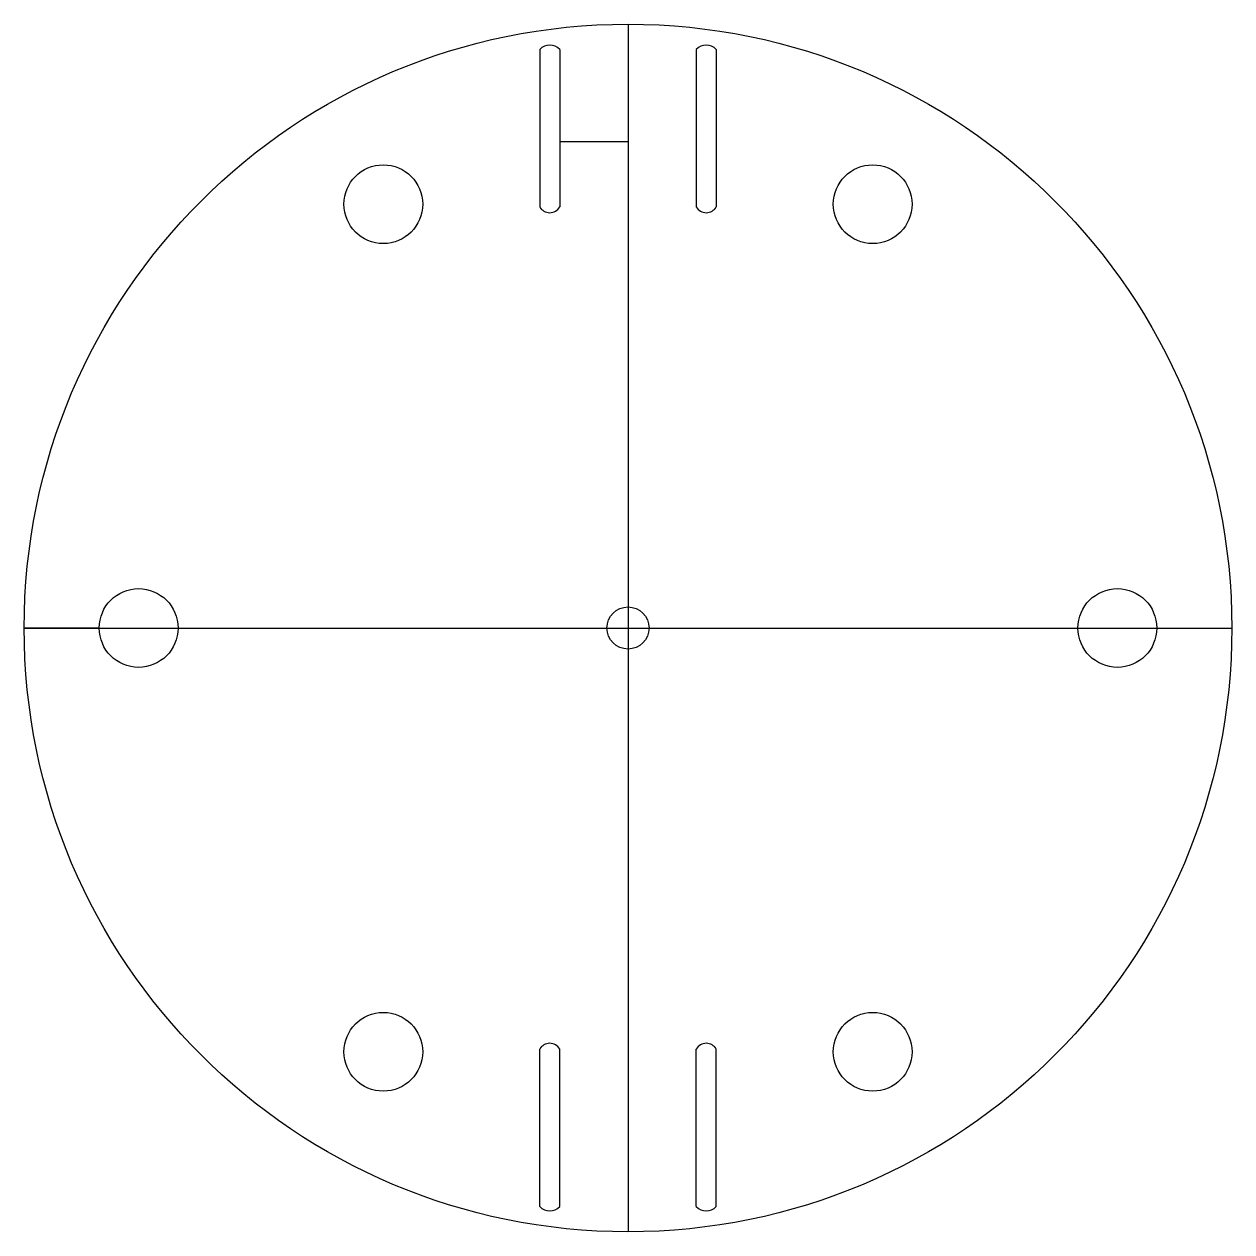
# Model space of a CAD drawing. Header units: centimetres. Extents: x -11.5 to 11.5, y -11.5 to 11.5.
import ezdxf

# ---------------------------------------------------------------- set-up
doc = ezdxf.new("R2010")
doc.units = ezdxf.units.CM
doc.header["$MEASUREMENT"] = 0
doc.layers.add('machine top v2_Sketch1', color=7, linetype='Continuous')

msp = doc.modelspace()

# ---------------------------------------------------------------- linework, layer by layer
at = {"layer": 'machine top v2_Sketch1'}
for p, q in [((0, 11.5), (0, -11.5)), ((-1.68, 11.019), (-1.68, 8.019)), ((-1.3, 11.019), (-1.3, 8.019)), ((1.3, 11.019), (1.3, 8.019)), ((1.68, 11.019), (1.68, 8.019)), ((-1.3, 9.267), (0, 9.267)), ((-11.5, 0), (11.5, 0)), ((-10.07, 0), (-11.5, 0)), ((10.07, 0), (11.5, 0)), ((-1.68, -11.019), (-1.68, -8.019)), ((-1.3, -11.019), (-1.3, -8.019)), ((1.3, -11.019), (1.3, -8.019)), ((1.68, -11.019), (1.68, -8.019))]:
    msp.add_line(p, q, dxfattribs=at)
for centre, radius in [((0, 0), 11.5), ((-4.66, 8.071), 0.75), ((4.66, 8.071), 0.75), ((-9.32, 0), 0.75), ((9.32, 0), 0.75), ((9.32, 0), 0.75), ((0, 0), 0.4), ((-4.66, -8.071), 0.75), ((4.66, -8.071), 0.75)]:
    msp.add_circle(centre, radius, dxfattribs=at)
for centre, radius, start, end in [((-1.49, 10.838), 0.262, 43.6276, 136.3724), ((1.49, 10.838), 0.262, 43.6276, 136.3724), ((-1.49, 8.128), 0.219, 209.7828, 330.2172), ((1.49, 8.128), 0.219, 209.7828, 330.2172), ((-1.49, -8.128), 0.219, 29.7828, 150.2172), ((1.49, -8.128), 0.219, 29.7828, 150.2172), ((-1.49, -10.838), 0.262, 223.6276, 316.3724), ((1.49, -10.838), 0.262, 223.6276, 316.3724)]:
    msp.add_arc(centre, radius, start, end, dxfattribs=at)
msp.add_point((0, 0), dxfattribs=at)

doc.saveas('drawing.dxf')
